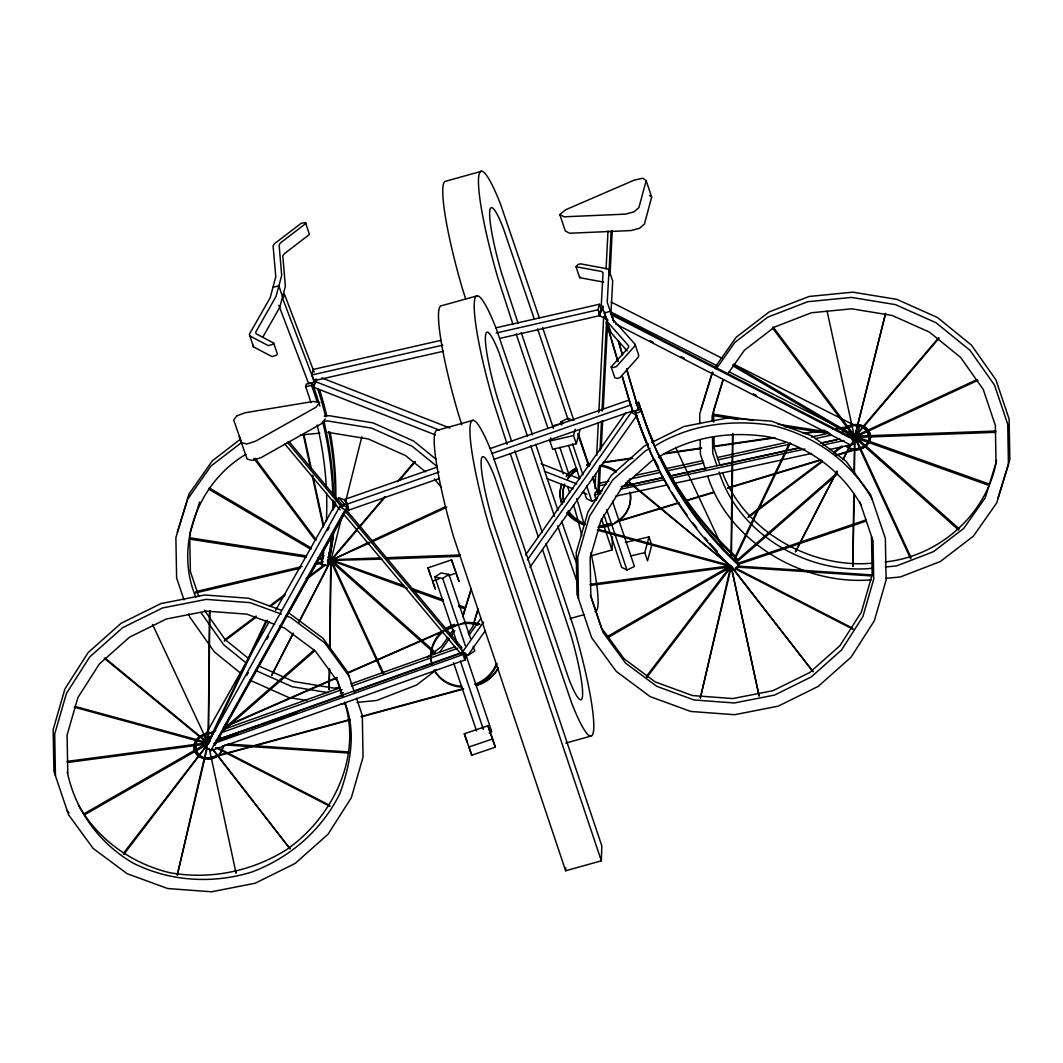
<?xml version="1.0" encoding="UTF-8"?>
<svg xmlns="http://www.w3.org/2000/svg" width="1063" height="1063" viewBox="0 0 1063 1063"><rect width="100%" height="100%" fill="white"/><g stroke="black" fill="none" stroke-linecap="round" stroke-linejoin="round"><path stroke-width="1.5" d="M209.477 611.105L208.255 743.834L123.8 854.439L123.414 853.337L210.368 740.552M209.889 610.561L208.255 743.834L84.947 814.59L84.562 813.487L207.87 742.731L266.175 620.54M731.038 557.437L732.54 434.036M731.437 556.892L732.952 433.491M329.344 668.521L329.065 690.02L329.676 668.853M329.596 648.669L330.752 561.025L328.985 552.919M329.929 649.015L331.098 559.709L329.344 551.617M853.828 493.724L852.871 566.486L854.16 494.056M854.107 472.224L854.559 437.491L827.12 311.193M854.413 474.218L854.891 437.836M546.023 543.538L574.326 629.296A97.504 12.583 74.4 0 1 593.765 727.876A97.504 12.583 74.4 0 1 571.788 703.387L494.587 476.782A59.754 7.707 74.4 0 0 481.114 461.767A59.754 7.707 74.4 0 0 493.033 522.185L601.804 845.869L601.352 860.817L565.662 870.77L565.742 867.78M590.257 556.055L611.982 549.996L612.434 536.842M594.988 488.502L595.745 473.633M596.662 455.469L598.323 422.449M598.828 412.537L603.664 316.761M606.083 268.873L608.009 230.897M597.911 492.089L599.16 467.308M599.997 450.805L601.499 421.081M602.003 411.168L606.667 318.687M609.006 272.447L611.092 231.163M599.08 491.784L600.409 465.368M601.246 448.852L602.655 420.775M603.239 409.215L607.505 324.999M610.003 275.463L612.248 230.87M605.179 312.137L605.006 315.299L611.185 332.918L627.09 350.843M609.033 270.095L607.225 302.357L610.282 311.18L613.404 319.976L635.063 344.292L638.743 355.241L638.358 357.102L620.194 377.418L617.802 378.441L614.852 377.857L611.172 366.921L628.326 347.747L628.698 345.874L607.505 321.969L601.326 304.363L603.027 272.699L601.565 271.464L576.026 266.733L577.993 264.501L580.504 263.85L607.558 268.859L609.033 270.095L612.713 281.044L610.906 313.306L613.962 322.129L610.282 311.18L604.409 313.16L608.102 324.109M603.651 282.107L579.707 277.682L579.88 276.606M635.063 344.292L634.677 346.153L616.5 366.483L614.122 367.492L611.172 366.921M206.74 747.541L177.255 875.168L207.498 747.037M730.547 567.257L700.318 698.099L731.317 566.765L628.18 481.074M435.591 434.993L313.612 387.251L314.967 381.604M313.612 387.251L316.561 378.946M341.515 517.947L330.752 561.025L298.902 622.639M345.502 501.988L361.805 436.866M885.266 314.648L854.559 437.491L853.044 440.427M885.612 313.346L854.559 437.491L910.619 558.739L910.978 557.424L855.609 437.677M443.258 351.282L313.891 380.74L311.804 375L313.24 369.446L440.986 340.346M499.862 338.379L600.117 315.552L598.031 309.798L599.452 304.244L495.969 327.816M305.533 222.592L305.732 223.562L280.539 242.856L279.117 244.928L281.695 275.357L276.048 296.364L255.705 332.201L256.13 333.835L273.669 343.043L277.363 353.992L276.579 355.201L272.048 356.61L253.459 346.844L249.353 334.26L270.148 297.76L273.005 287.249L275.782 276.752L273.085 245.779L274.506 243.706L301.214 223.27L305.533 222.592L309.413 234.511L284.22 253.805L282.798 255.877L285.376 286.306L279.742 307.313L262.641 337.409M310.981 402.638A403.581 363.108 15 0 0 305.599 386.759L306.29 384.128L312.203 382.733A409.507 368.423 15 0 1 319.83 406.079M316.907 401.349A409.507 368.423 15 0 0 311.486 385.351L312.203 382.733M332.068 535.433A409.507 368.423 15 0 1 328.175 563.098L327.47 565.715L321.345 564.626L322.049 561.995A403.581 363.108 15 0 0 323.684 552.375M580.092 429.558L576.292 443.736L552.667 449.304L549.903 441.092L550.74 437.943M576.292 443.736L573.528 435.524L575.216 429.226M646.158 180.604L638.916 207.591L634.026 211.843L625.536 214.128L564.134 216.812L559.776 214.553L565.636 209.783L634.279 180.099L642.849 178.239L646.158 180.604L651.685 197.027L644.444 224.014L639.541 228.253L631.063 230.551L569.662 233.235L565.303 230.977L559.776 214.553M597.007 497.763L596.303 500.394L594.562 494.893L595.267 492.262L601.738 490.854M649.001 536.881L651.765 545.093L647.54 560.852L644.776 552.64L649.001 536.881L625.376 542.462M849.483 436.827L852.725 436.122L852.021 438.753L853.748 444.254L829.472 449.543M853.748 444.254L854.453 441.623L852.725 436.122M177.295 532.311L189.068 493.963L212.387 460.771L240.291 439.325M199.578 502.148L189.692 534.344L190.37 571.495L198.808 596.556M462.804 616.141L471.281 588.543M462.817 616.792L471.281 589.194M474.271 621.257L478.031 608.993M478.031 609.644L472.862 626.506L468.198 633.149M701.102 408.777L712.409 371.97M722.92 380.142L713.512 410.81L713.711 422.117M722.92 380.793L712.104 416.058L712.183 420.908M996.509 460.425C987.314 514.2 938.855 556.587 885.2 561.915M998.077 497.736L1009.85 459.389L1009.119 418.995L995.925 379.823L971.369 345.037L937.42 317.478L896.827 299.367L852.885 292.166L809.156 296.457L769.187 311.897L736.194 337.25L714.735 367.771M601.724 310.516L603.332 306.303M856.579 434.727L859.263 427.698L733.762 364.157M267.278 620.154L208.255 743.834L67.421 762.503M733.776 559.696L789.238 443.47M734.161 560.799L790.341 443.072M293.189 633.056L271.597 675.457L292.83 634.372M299.248 621.324L331.098 559.709L384.66 496.78M836.714 471.387L795.416 551.923L837.126 471.228M842.786 459.654L850.36 444.985M853.403 439.112L854.918 436.175L938.456 338.007M843.185 459.495L851.529 443.364M599.24 315.498L602.123 309.997L601.538 308.629L598.655 314.117L599.24 315.498L608.076 320.056M853.469 438.434L854.067 439.816L851.184 445.317L615.45 323.856M339.695 506.706L205.478 747.395L210.846 750.531L345.05 509.828L347.428 507.596L342.073 504.46L339.695 506.706L345.05 509.828M246.669 675.563L248.277 672.666M266.879 639.315L268.501 636.418M327.51 530.57L329.131 527.66M214.832 745.389L347.428 507.596M269.138 621.802L204.176 737.004L208.388 741.801M275.636 610.282L335.722 503.729M337.343 500.846L338.964 497.962L343.787 499.53L346.937 503.131M342.618 506.838L344.239 503.955L338.964 497.962M224.001 727.278L226.432 722.96M228.053 720.089L229.674 717.206M232.119 712.888L236.996 704.251M238.617 701.367L240.238 698.484M241.859 695.601L246.736 686.964M248.357 684.08L250.788 679.762M252.423 676.879L280.845 626.479M288.963 612.089L348.239 506.971M273.669 343.043L272.885 344.253L268.368 345.661L249.778 335.895M853.655 439.763L855.25 437.345M447.895 637.375L441.358 646.663L427.459 657.346M449.755 634.731L453.489 629.416M439.949 651.925L449.277 638.65M451.137 635.993L454.871 630.691M713.326 373.033L711.466 375.691L699.693 414.025L699.866 423.725M716.13 369.047L734.785 342.499L767.778 317.146L807.747 301.706L851.476 297.414L895.418 304.616L936.011 322.727L969.961 350.298L994.516 385.072L1007.711 424.243L1008.442 464.637L996.669 502.985L973.349 536.177L940.356 561.516L900.388 576.957L885.811 578.392M727.584 374.163L744.379 350.272L774.714 326.966L811.468 312.761L851.689 308.815L892.096 315.445L929.421 332.094L960.646 357.447L983.235 389.43L995.353 425.452L996.031 462.604L985.215 497.869L963.769 528.391L933.434 551.697L896.667 565.901L885.399 567.004M469.248 634.93L480.689 618.679M525.521 555.032L625.695 412.829M485.127 630.891L467.946 655.273L462.564 651.925L483.559 622.134M527.434 559.829L631.422 412.218L636.803 415.553L529.959 567.243M598.509 529.44L730.932 565.662L646.477 676.267L646.862 677.37L731.317 566.765L627.29 481.127M325.251 419.008L321.438 423.712L260.98 457.675L252.316 460.438L247.134 459.057L239.202 436.428M397.509 481.672L414.65 461.528M357.527 529.56L330.752 561.025L328.122 562.991M359.666 527.035L385.377 496.833M399.303 480.463L415.367 461.594M939.174 338.061L854.559 437.491L846.387 436.229M734.44 560.945L736.712 558.872L735.941 556.667A403.581 374.189 -19.3 0 1 660.003 455.788M739.117 565.742L734.586 569.901A409.507 379.677 -19.3 0 1 635.807 413.308L635.023 411.115L640.923 409.122A403.581 374.189 -19.3 0 0 738.347 563.549L739.117 565.742A403.581 374.189 -19.3 0 1 641.693 411.328L640.923 409.122M652.629 460.093L622.347 487.013L600.94 520.538L590.138 557.955L590.842 596.223L602.96 632.246L625.536 663.099L656.721 686.299L694.006 699.959L734.374 702.975L774.528 695.082L811.242 676.945L841.524 650.024L862.93 616.5L873.72 579.083L873.029 540.815L859.887 501.949M222.858 729.643L314.077 650.024L314.462 651.114L222.008 731.836M735.928 561.291L837.139 472.942L837.524 474.045L736.314 562.393M241.421 442.633L210.979 466.019L187.659 499.211L175.887 537.559L176.617 577.953L184.005 599.891M245.845 454.379C198.236 482.243 173.973 545.625 195.818 597.1M436.853 669.451L416.55 685.05L376.568 700.49L357.141 702.404M256.236 616.062L224.718 639.793L224.373 641.109L255.891 617.377M269.377 606.176L285.136 594.31M306.144 578.498L324.534 564.652M328.48 561.689L368.755 542.263M270.334 606.495L284.778 595.625M307.114 578.817L325.491 564.971M822.084 460.89L748.538 516.259L748.179 517.575L821.726 462.206M833.897 452.001L841.776 446.061M833.551 453.316L842.746 446.394M457.502 644.218L434.873 576.97L441.118 572.944L448.945 574.392L470.524 638.504M434.873 576.97L442.7 578.418L448.945 574.392M464.146 658.701L466.644 657.093L491.704 731.53L489.206 733.138M730.932 565.662L607.624 636.418L608.009 637.521L731.317 566.765L813.142 671.776L731.942 566.951M561.756 425.054L560.706 421.931L568.107 418.277L572.133 420.403M648.589 444.015L644.151 446.208L611.225 475.48L587.945 511.941L576.212 552.627L576.97 594.23L591.692 637.813L616.234 671.364L650.157 696.597L690.698 711.453L734.586 714.721L778.249 706.138L818.165 686.419L851.104 657.147L874.371 620.686L886.117 580.013L885.359 538.396L870.637 494.813L846.082 461.262L812.172 436.029L771.632 421.187L727.743 417.918L684.067 426.489L651.553 442.553M650.131 448.427L645.706 450.619L612.766 479.891L589.487 516.339L577.754 557.025L578.511 598.642M654.569 446.234C689.874 424.243 732.593 418.942 773.173 425.585C815.042 436.029 850.799 461.448 872.178 499.225M658.502 457.183C691.641 436.441 731.623 430.621 769.851 437.079C808.093 446.487 841.497 470.271 860.91 504.792M584.384 492.302L586.484 498.547L591.865 501.377L596.303 499.185M603.89 514.545L621.629 567.27L627.011 570.1L634.412 566.446L612.501 501.311M371.771 540.854L445.57 506.652M369.911 542.874L327.537 561.782M372.927 541.479L446.726 507.277M976.91 379.637L854.918 436.175L733.098 364.423M978.066 380.248L854.559 437.491L732.752 365.738M215.855 730.48L206.78 734.453L203.006 735.078A12.703 11.786 -19.3 0 0 194.343 749.92A12.703 11.786 -19.3 0 0 209.464 757.746L350.033 719.478M223.429 727.158L336.918 677.41M347.508 672.773L454.937 625.682A34.149 31.664 -19.3 0 1 457.648 624.619M214.5 731.583L203.166 735.516A12.703 11.786 -19.3 0 0 194.489 750.358A12.703 11.786 -19.3 0 0 209.624 758.185L350.192 719.917M223.575 727.597L337.064 677.849M347.654 673.211L455.097 626.12A34.149 31.664 -19.3 0 1 479.838 624.513M853.802 425.506L850.427 426.927L835.691 429.067M224.519 729.085L339.934 687.867M350.856 683.961L455.363 646.649M207.75 741.203L208.521 743.396L206.567 737.961L209.69 736.845M222.167 732.394L342.273 689.515M351.627 686.167L457.688 648.297M340.333 693.86L343.442 692.744M216.134 740.22L462.578 652.217L465.302 659.857L211.059 750.637M219.443 739.503L341.103 696.066M353.58 691.601L462.764 652.616M213.796 743.542L463.348 654.423L462.578 652.217M346.95 505.177L345.103 499.291L437.145 467.122M490.189 448.573L629.017 400.047L630.93 404.963L632.777 410.85L493.95 459.375M345.103 499.291L347.016 504.207L439.059 472.038M492.089 453.489L630.93 404.963M347.428 506.413L348.863 510.094L439.338 478.47M430.728 576.066L427.964 567.855L451.562 559.869L458.964 581.288L451.562 559.869M438.899 578.936L432.601 581.062L435.365 589.274L427.964 567.855M448.334 575.747L456.2 573.077M217.29 739.542L297.361 712.436M737.217 563.536L865.96 519.953L866.345 521.043L737.602 564.639M217.676 740.645L238.085 733.736M464.332 733.762L487.93 725.777L495.331 747.196L471.733 755.182L464.332 733.762L467.095 741.974M492.568 738.984L468.969 746.97L471.733 755.182M635.568 403.236L638.518 402.252L639.288 404.445A403.581 374.189 -19.3 0 0 653.639 442.886M636.338 405.441L639.288 404.445M635.794 413.321L641.707 411.328M609.219 523.7L606.056 524.657A34.149 30.721 15 0 1 599.04 525.959M618.719 520.83L678.872 502.613M686.791 500.221L713.698 492.076M727.942 487.771L819.759 459.973M835.584 455.177L862.505 447.031A12.703 11.427 15 0 0 869.826 432.761A12.703 11.427 15 0 0 853.948 424.987L850.559 426.409L840.74 427.831M610.667 523.753L605.91 525.188A34.149 30.721 15 0 1 598.907 526.491M618.573 521.348L678.726 503.144M686.645 500.753L713.552 492.607M727.81 488.289L821.207 460.027M835.452 455.708L862.359 447.563A12.703 11.427 15 0 0 869.68 433.292A12.703 11.427 15 0 0 853.802 425.506M626.705 368.994L638.611 409.826L632.644 411.607L622.121 375.491M481.659 171.209L445.955 181.175A97.504 12.583 74.4 0 0 462.246 288.06L465.607 298.756M477.38 295.753L441.69 305.706A97.504 12.583 74.4 0 0 457.98 412.603L461.807 424.828M473.115 420.297L437.411 430.249A97.504 12.583 74.4 0 0 453.702 537.147L565.662 870.77M570.047 618.56L584.025 614.666M565.782 743.103L590.616 736.181M361.221 716.435L463.455 688.611M361.38 716.874L463.614 689.05M305.586 386.759L311.499 385.351M273.005 287.249L278.878 285.854L282.559 296.803M554.129 425.346L562.008 423.486M549.903 441.092L573.528 435.524M302.131 566.539L195.884 591.599L195.526 592.915L300.165 568.227M315.007 563.51L323.059 561.609M314.648 564.812L322.7 562.912M630.598 555.976L644.776 552.64M311.804 375L442.793 345.156M496.155 332.998L598.031 309.798M599.2 483.28L608.913 481.167M634.824 475.506L659.113 470.218M665.584 468.796L702.829 460.678M717.405 457.502L785.411 442.673M811.321 437.026L829.127 433.133M598.496 485.911L606.588 484.143M629.256 479.2L660.03 472.49M666.501 471.068L703.746 462.95M718.322 459.774L791.191 443.882M815.48 438.594L831.665 435.059M621.177 486.615L663.272 477.433M669.756 476.025L799.283 447.775M821.951 442.833L839.77 438.953M598.615 491.757L601.857 491.053M622.905 486.455L663.378 477.632M671.484 475.865L705.487 468.451M721.671 464.916L799.403 447.975M820.45 443.377L836.634 439.843M594.562 494.893L601.033 493.484M620.473 489.246L664.189 479.705M670.66 478.297L805.063 448.985M822.868 445.105L843.916 440.52M615.729 496.155L667.537 484.861M674.022 483.439L811.654 453.423M587.068 464.544L590.337 464.066M603.439 462.179L631.263 458.153M665.624 453.17L701.633 447.961M713.087 446.301L773.638 437.544M803.096 433.279L824.383 430.196M832.555 429.014L837.471 428.296M586.922 465.076L590.204 464.597M603.292 462.697L632.751 458.432M663.844 453.941L701.487 448.493M712.941 446.832L775.14 437.823M804.598 433.558L824.237 430.714M590.085 584.331L729.298 565.875M590.47 585.421L731.317 566.765L759.128 696.119L731.278 567.27M67.035 761.4L207.87 742.731L152.527 624.419M324.215 416.165L329.078 415.686L373.02 422.888L413.6 441.012L436.242 459.389M324.428 421.254L327.67 420.935L371.612 428.137L412.192 446.261L437.345 466.67M300.537 435.033L319.83 433.133M872.338 563.177C810.777 568.825 744.791 531.566 722.614 473.022M872.537 568.267C808.425 574.95 738.705 534.649 719.106 472.012M871.235 579.827C803.681 585.726 728.726 542.356 707.812 476.357M338.871 687.655L334.048 688.133L293.64 681.503L259.292 666.182M340.944 703.985L345.794 703.507M995.951 431.033L854.918 436.175L773.04 326.886M995.593 432.349L854.559 437.491L772.681 328.201M380.873 557.889L331.098 559.709L329.131 557.078M385.856 557.703L460.518 554.979M382.188 559.138L327.484 560.507M387.158 558.965L460.173 556.294M737.549 566.087L871.434 574.857L871.819 575.947L736.274 567.084M227.708 744.034L348.372 751.926L348.757 753.029L224.785 744.911M753.494 420.443L714.243 414.357L713.884 415.673L738.426 419.473M778.036 424.257L827.107 431.87M845.098 434.661L851.649 435.671M784.228 426.582L830.03 433.691M306.569 555.896L190.423 537.891L190.078 539.193L306.21 557.211M318.023 557.676L322.926 558.434M317.664 558.992L322.567 559.749M327.882 432.349L368.29 438.966L405.614 455.628L425.599 471.852M327.789 692.584L292.232 686.751L256.396 670.766M306.808 700.517L288.91 697.58L249.818 680.134M462.219 653.878L468.491 655.047L474.736 651.021L473.155 646.331M463.521 656.509L466.644 657.093M597.3 530.105L731.317 566.765M75.446 706.51L207.87 742.731L105.117 658.143M74.237 707.174L208.255 743.834L104.227 658.196M344.239 503.955L347.84 505.138M856.472 436.734L989.095 484.01L988.736 485.326L854.559 437.491L958.68 530.038L959.039 528.723L856.153 437.278M404.432 585.846L331.098 559.709L330.752 561.025L382.653 673.291M410.677 588.078L443.43 599.758M459.043 605.312L465.275 607.544L464.93 608.86L458.685 606.628M407.195 588.277L327.922 559.351M413.441 590.496L443.085 601.073M281.31 610.255L248.569 598.256L204.681 594.988L161.018 603.558L121.089 623.277L88.163 652.562L64.883 689.01L53.15 729.696L53.907 771.3L68.63 814.883L93.172 848.447L127.095 873.666L167.635 888.522L211.524 891.791L255.186 883.22L295.102 863.488L328.042 834.216L351.322 797.755L363.054 757.082L362.297 715.465L356.504 698.232M281.296 614.082L250.111 602.655L206.222 599.386L162.559 607.956L122.644 627.688L89.704 656.961L66.438 693.408L54.691 734.095L55.449 775.711M285.974 615.796L290.651 617.51L324.574 642.73L349.116 676.294M274.759 624.393L246.802 614.148L206.435 611.132L166.28 619.025L129.566 637.162L99.284 664.083L77.878 697.607L67.089 735.025L67.78 773.293M279.423 626.094L284.087 627.795L315.273 650.994L337.848 681.861L342.592 695.959M321.863 377.936L450.021 428.11M541.12 463.774L579.72 478.882M315.884 381.776L439.404 430.13M544.402 471.241L576.824 483.931M546.767 478.523L573.01 488.794M582.285 492.421L586.909 494.242M611.225 302.105L721.95 358.178M610.946 312.03L717.246 365.858M729.059 371.837L856.034 436.136M735.33 567.921L852.606 628.167L853.004 629.269L735.716 569.024M218.128 748.007L329.557 805.236L329.942 806.339L215.59 747.595M610.375 313.173L852.008 437.677M610.959 314.555L854.067 439.816M650.211 340.692L653.16 342.206M681.157 356.637L684.107 358.151M753.348 393.828L756.298 395.356M825.539 431.033L828.489 432.548M560.706 421.931L563.39 423.34M311.273 548.03L209.291 487.944L208.946 489.259L310.914 549.332M321.185 553.863L324.016 555.537M320.84 555.178L323.67 556.853M460.771 652.682L465.846 655.778L464.81 652.841M649.48 195.446L651.685 197.027M289.109 613.112L323.032 638.332L347.574 671.896L354.431 692.265M434.342 478.948L441.544 487.638M248.808 658.754L225.09 639.501L204.375 610.175M246.151 662.993L223.682 644.749L201.093 612.766M240.769 673.344L214.367 651.898L189.799 617.125L188.749 613.989M288.963 441.557L342.047 504.845M346.299 509.908L462.02 647.885M287.316 442.168L341.462 506.719M344.651 510.519L466.75 656.084M284.857 444.042L340.067 509.855M343.256 513.655L461.103 654.157M212.919 749.216L290.079 848.845L212.294 749.016M255.147 458.326L316.309 539.951M253.805 458.312L314.967 539.951M327.789 557.065L330.752 561.025L434.873 653.559L435.219 652.257L331.098 559.709L383.703 673.477M78.356 804.917C97.756 839.425 131.174 863.222 169.402 872.63C210.022 879.991 251.745 871.54 286.638 849.616C332.334 817.633 362.045 757.68 344.731 702.523M67.089 810.484L68.975 813.062M675.59 447.35L723.93 550.687M634.89 410.756L636.803 415.553M460.651 647.128L462.564 651.925M314.143 372.116L284.313 293.88L282.904 299.141L314.489 381.976L308.642 383.57L278.825 305.333M599.452 304.244L601.538 309.997M638.611 409.826L626.545 369.299M464.531 657.652L465.302 659.857M495.331 747.196L487.93 725.777M205.797 735.769L206.567 737.961M235.68 872.098L236.066 873.188L209.305 748.684M601.352 860.817L489.392 527.182A97.504 12.583 74.4 0 1 469.952 428.588A97.504 12.583 74.4 0 1 491.943 453.09L569.13 679.695A59.754 7.707 74.4 0 0 582.604 694.71A59.754 7.707 74.4 0 0 570.685 634.292L542.608 549.691M719.983 465.195L714.19 447.961L713.977 436.654M716.994 465.74L712.781 453.21L712.476 437.066M705.699 470.098L700.437 454.419L700.172 439.883M576.026 266.733L579.707 277.682M606.667 509.615L627.011 570.1M539.473 318.236L500.487 204.003A97.504 12.583 74.4 0 0 478.496 179.514A97.504 12.583 74.4 0 0 497.936 278.094L513.017 324.56M542.648 327.67L573.874 420.43M578.631 434.581L589.208 466.019M592.915 477.035L595.559 484.887M577.687 433.611L588.743 466.444M592.423 477.393L597.685 493.033M534.41 319.471L503.131 227.695A59.754 7.707 74.4 0 0 489.658 212.68A59.754 7.707 74.4 0 0 501.577 273.098L518.026 323.112M537.572 328.879L568.187 419.832M601.432 518.638L611.982 549.996M572.399 443.51L582.923 474.789M586.603 485.738L591.865 501.377M568.599 445.384L579.641 478.217M521.202 332.546L553.464 428.429M559.816 447.284L569.33 475.573M516.193 333.995L547.937 428.296M554.806 448.732L563.27 473.885M567.509 486.455L569.622 492.74M590.35 594.948L601.419 627.834L623.994 658.701L655.18 681.901L692.465 695.561L732.819 698.564L772.987 690.684L809.7 672.547L839.983 645.626L861.389 612.089L872.178 574.684L871.487 536.416M532.55 434.9L496.208 328.547A97.504 12.583 74.4 0 0 474.231 304.058A97.504 12.583 74.4 0 0 493.67 402.638L507.171 444.387M535.725 444.334L557.942 510.346M561.649 521.348L573.409 555.152A59.754 7.707 74.4 0 0 576.97 563.603M527.54 436.335L498.866 352.238A59.754 7.707 74.4 0 0 485.392 337.223A59.754 7.707 74.4 0 0 497.311 397.642L511.635 441.371M530.716 445.769L554.527 516.498M557.703 525.919L576.053 578.843A97.504 12.583 74.4 0 0 578.033 583.746M514.811 450.805L542.316 532.536M510.333 453.821L538.37 537.121M442.7 578.418L465.328 645.666M460.399 661.12L483.359 729.351M453.609 662.767L476.569 730.999M315.259 379.358L316.189 382.095M314.103 380.62L315.02 383.358M344.704 702.218C356.73 731.636 350.312 764.656 339.868 793.569C321.704 830.296 289.707 857.894 251.466 872.152C212.48 884.044 170.332 881.559 133.659 863.382C99.47 843.743 75.34 810.631 67.288 772.017M336.825 679.031L342.631 696.252M576.678 498.627L578.604 504.752A97.504 12.583 74.4 0 1 584.305 525.255M573.502 505.111L574.963 509.748A59.754 7.707 74.4 0 1 581.753 535.739M347.016 504.207L348.863 510.094M618.467 340.718L622.586 354.856M618.294 341.024L622.413 355.162M618.002 361.354L606.375 322.395L617.829 361.659M621.948 375.797L630.186 404.06M253.034 345.209L253.459 346.844M304.018 435.033L311.406 469.035M312.814 475.506L323.71 525.707M303.314 434.714L310.702 468.73M312.11 475.201L323.365 527.022M590.882 552.534A97.504 12.583 74.4 0 1 594.881 611.637M498.095 667.87A34.149 31.664 -19.3 0 1 476.237 685.13M460.452 623.782A34.149 31.664 -19.3 0 1 479.692 624.074M498.241 668.308A34.149 31.664 -19.3 0 1 476.383 685.569M496.315 663.883A34.082 31.598 -19.3 0 1 474.643 684.266M461.528 686.167A34.082 31.598 -19.3 0 1 434.262 669.796M431.804 663.671A34.082 31.598 -19.3 0 1 441.783 631.807M446.473 628.22A34.082 31.598 -19.3 0 1 454.486 624.366M464.651 622.466A34.082 31.598 -19.3 0 1 477.606 624.353M497.099 663.418A34.082 31.598 -19.3 0 1 476.344 684.652M461.834 687.057A34.082 31.598 -19.3 0 1 434.568 670.687M432.123 664.561A34.082 31.598 -19.3 0 1 443.218 631.714M446.792 629.097A34.082 31.598 -19.3 0 1 454.805 625.257M463.495 623.45A34.082 31.598 -19.3 0 1 477.912 625.243M222.898 745.695A13.739 12.743 -19.3 0 1 207.856 758.544A13.739 12.743 -19.3 0 1 195.831 744.233A13.739 12.743 -19.3 0 1 212.268 733.058M218.513 735.862A13.739 12.743 -19.3 0 1 220.798 738.333M223.057 746.133A13.739 12.743 -19.3 0 1 208.016 758.982A13.739 12.743 -19.3 0 1 195.977 744.671A13.739 12.743 -19.3 0 1 212.427 733.497M218.672 736.3A13.739 12.743 -19.3 0 1 220.958 738.772M717.206 551.272A409.507 379.677 -19.3 0 1 709.818 543.246M707.745 540.908A409.507 379.677 -19.3 0 1 704.689 537.386M696.77 527.793A409.507 379.677 -19.3 0 1 692.943 522.903M687.362 515.462A409.507 379.677 -19.3 0 1 678.513 502.746M677.649 501.457A409.507 379.677 -19.3 0 1 671.843 492.328M669.438 488.369A409.507 379.677 -19.3 0 1 647.128 444.347M646.53 442.926A409.507 379.677 -19.3 0 1 635.036 411.115M658.701 467.534A409.507 379.677 -19.3 0 1 654.476 459.296M647.925 445.331A409.507 379.677 -19.3 0 1 636.71 416.656M736.699 558.872A403.581 374.189 -19.3 0 1 659.419 455.27M653.493 442.062A403.581 374.189 -19.3 0 1 643.819 418.144M643.314 416.709A403.581 374.189 -19.3 0 1 638.518 402.252M646.543 441.73A409.507 379.677 -19.3 0 1 636.431 415.912M584.57 524.909A34.149 30.721 15 0 1 566.645 512.658M561.928 504.261A34.149 30.721 15 0 1 561.716 484.542M566.247 476.516A34.149 30.721 15 0 1 576.026 468.557M584.716 524.391A34.149 30.721 15 0 1 568.918 514.612M562.075 503.742A34.149 30.721 15 0 1 561.849 484.01M566.38 475.985A34.149 30.721 15 0 1 576.173 468.026M629.788 492.063A34.082 30.668 15 0 1 597.951 527.421M584.902 524.923A34.082 30.668 15 0 1 567.961 511.635M563.775 502.573A34.082 30.668 15 0 1 564.506 485.087M567.456 479.373A34.082 30.668 15 0 1 577.262 470.245M599.638 465.926A34.082 30.668 15 0 1 616.088 472.238M625.961 482.589A34.082 30.668 15 0 1 627.914 486.323M630.372 492.621A34.082 30.668 15 0 1 614.972 522.425M612.408 523.634A34.082 30.668 15 0 1 599.691 526.358M585.182 523.873A34.082 30.668 15 0 1 568.24 510.585M564.054 501.523A34.082 30.668 15 0 1 564.785 484.037M567.735 478.323A34.082 30.668 15 0 1 577.541 469.195M586.789 465.514A34.082 30.668 15 0 1 589.633 464.969M601.392 465.102A34.082 30.668 15 0 1 616.381 471.188M626.944 482.748A34.082 30.668 15 0 1 628.193 485.273M843.145 431.153A13.739 12.357 15 0 1 862.611 427.406A13.739 12.357 15 0 1 866.039 445.649A13.739 12.357 15 0 1 845.975 446.221M845.337 428.083A13.739 12.357 15 0 1 864.631 428.296A13.739 12.357 15 0 1 865.415 445.915A13.739 12.357 15 0 1 846.121 445.689M842.055 433.624A13.739 12.357 15 0 1 843.291 430.635M317.704 388.766A409.507 368.423 15 0 1 325.637 416.802M328.852 431.711A409.507 368.423 15 0 1 335.164 496.859M335.124 501.829A409.507 368.423 15 0 1 335.018 506.785M333.224 533.134A409.507 368.423 15 0 1 329.955 555.909M319.817 390.52A409.507 368.423 15 0 1 326.686 415.66M330.128 432.083A409.507 368.423 15 0 1 335.828 499.198M333.928 530.503A409.507 368.423 15 0 1 330.367 554.886M322.7 422.024A409.507 368.423 15 0 1 332.812 495.119M332.918 500.088A409.507 368.423 15 0 1 332.932 510.027M331.669 534.769A409.507 368.423 15 0 1 327.47 565.715M323.777 420.895A409.507 368.423 15 0 1 333.596 495.81M333.662 500.779A409.507 368.423 15 0 1 333.609 509.057M317.186 425.041A403.581 363.108 15 0 1 326.288 486.814M326.58 493.338A403.581 363.108 15 0 1 326.394 521.043M323.896 548.548A403.581 363.108 15 0 1 321.358 564.626M236.717 415.885L233.674 420.005L241.62 442.633L246.802 444.028L255.452 441.251L315.91 407.288L319.724 402.598L313.399 401.442L245.008 412.776L236.717 415.885"/></g></svg>
